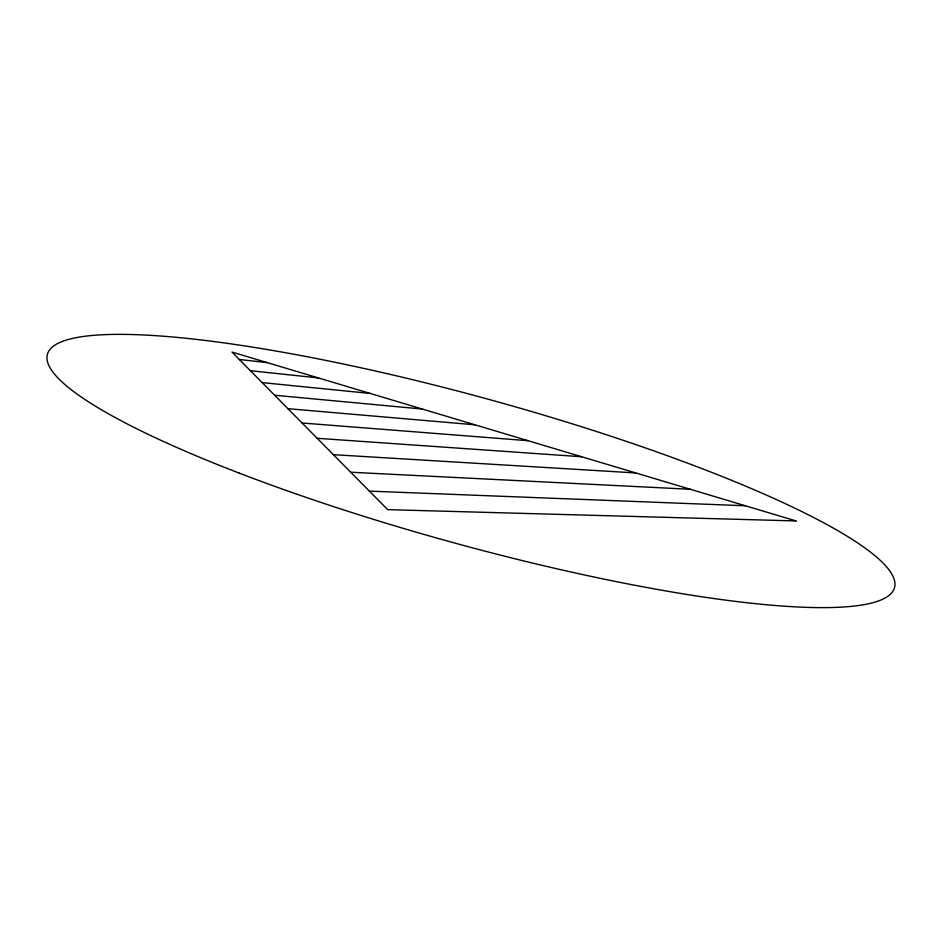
<?xml version="1.0" encoding="UTF-8"?>
<svg xmlns="http://www.w3.org/2000/svg" width="942" height="942" viewBox="0 0 942 942"><rect width="100%" height="100%" fill="white"/><g stroke="black" fill="none" stroke-linecap="round" stroke-linejoin="round"><path stroke-width="1.41" d="M369.382 491.123L745.381 505.772M350.707 472.225L690.309 489.287M333.362 454.668L635.732 472.943M317.183 438.289L581.65 456.752M302.076 423.005L528.062 440.703M287.922 408.675L474.945 424.807M274.652 395.24L422.31 409.052M262.17 382.605L370.135 393.426M250.407 370.701L318.431 377.954M239.315 359.479L267.187 362.611M796.061 520.938L387.68 509.646L232.003 352.072L796.061 520.938M238.985 473.014A439.313 73.77 15.4 0 0 894.311 588.303A439.313 73.77 15.4 0 0 279.609 351.672A439.313 73.77 15.4 0 0 238.985 473.014"/></g></svg>
